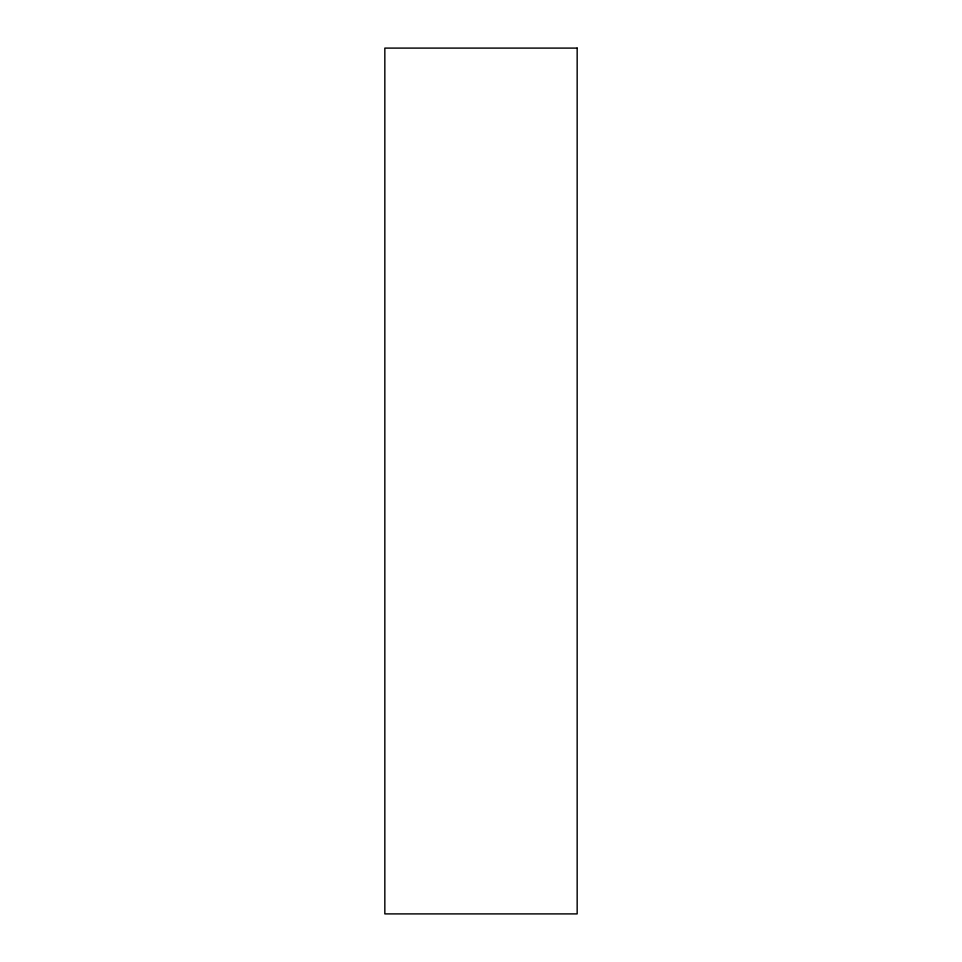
<?xml version="1.0" encoding="UTF-8"?>
<svg xmlns="http://www.w3.org/2000/svg" width="962" height="962" viewBox="0 0 962 962"><rect width="100%" height="100%" fill="white"/><g stroke="black" fill="none" stroke-linecap="round" stroke-linejoin="round"><path stroke-width="1.44" d="M577.164 48.1L384.836 48.1L384.836 913.9L577.164 913.9L577.164 48.1"/></g></svg>
